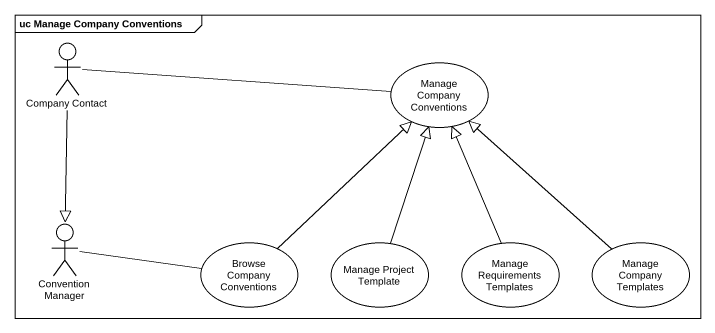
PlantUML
@startuml
mainframe uc Manage Company Conventions
actor "Company Contact" as Company_Contact
usecase "Manage Company Conventions" as Manage_Company_Conventions
actor "Convention Manager" as Convention_Manager
usecase "Browse Company Conventions" as Browse_Company_Conventions
usecase "Manage Project Template" as Manage_Project_Template
usecase "Manage Requirements Templates" as Manage_Requirements
usecase "Manage Company Templates" as Manage_Company_Templates
Company_Contact -right- Manage_Company_Conventions
Company_Contact --|> Convention_Manager
Convention_Manager -right- Browse_Company_Conventions
Browse_Company_Conventions -up-|> Manage_Company_Conventions
Manage_Project_Template -up-|> Manage_Company_Conventions
Manage_Requirements -up-|> Manage_Company_Conventions
Manage_Company_Templates -up-|> Manage_Company_Conventions
@enduml
